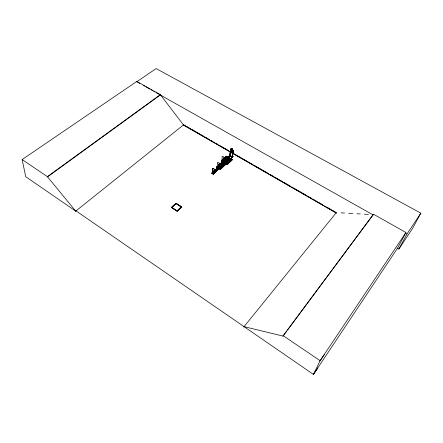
<?xml version="1.0" encoding="UTF-8"?>
<svg xmlns="http://www.w3.org/2000/svg" width="443" height="443" viewBox="0 0 443 443"><rect width="100%" height="100%" fill="white"/><g stroke="black" fill="none" stroke-linecap="round" stroke-linejoin="round"><path stroke-width="0.66" d="M75.764 211.161L25.711 176.663L22.15 159.558L136.826 81.429L160.322 94.664L183.468 124.937L336.143 212.812M171.424 207.54L175.998 203.243L181.658 206.97L177.111 211.178L171.424 207.54L175.998 203.243M171.712 207.523L176.032 203.453L181.375 206.981L177.078 210.962L171.712 207.523L176.032 203.453M212.535 172.737L212.734 169.569A1.152 0.692 47 0 1 212.884 168.434A1.152 0.692 47 0 1 214.196 169.204A1.152 0.692 47 0 1 214.047 170.334L213.415 173.318L212.49 172.776L212.695 169.608A1.152 0.692 47 0 1 212.839 168.478A1.152 0.692 47 0 1 214.152 169.243A1.152 0.692 47 0 1 214.008 170.372L213.454 173.279M177.078 210.962L181.386 206.853M177.111 211.178L181.669 206.837M223.903 162.609L223.693 161.983L224.219 161.49L223.754 162.376L224.906 163.035L225.481 162.21L225.526 162.681L224.224 162.011L224.523 158.81A1.13 0.703 47.1 0 1 224.695 157.68A1.13 0.703 47.1 0 1 225.991 158.422A1.13 0.703 47.1 0 1 225.825 159.546L225.138 162.531M226.34 163.245L226.65 160.045A1.13 0.709 46.9 0 1 226.822 158.915A1.13 0.709 46.9 0 1 228.123 159.663A1.13 0.709 46.9 0 1 227.951 160.787L227.253 163.772M213.365 174.138L211.865 173.213L212.49 172.244L212.551 172.632M212.596 172.305L212.003 173.152L213.172 173.833C213.62 173.18 212.9 174.271 212.994 173.861L218.261 168.822L212.884 173.861L218.36 168.766L218.637 168.977L213.36 174.138M212.49 172.244L212.435 172.654L213.819 173.462L213.764 172.991L213.72 173.318L212.468 172.676M212.513 172.632C211.909 173.363 213.233 174.132 212.939 172.881M216.705 167.205L217.297 166.23L216.821 167.127L217.978 167.797C217.923 167.825 219.241 167.747 220.082 166.297M217.242 166.64L217.297 166.23M217.192 167.343L217.33 166.607L217.751 166.85L217.657 167.543L217.751 166.85L217.43 166.789L217.834 166.579L217.375 166.933M213.155 174.021L218.609 168.966L217.258 168.047L217.524 168.34M218.515 167.293L218.565 166.967L218.615 167.437L217.286 166.651M219.994 168.174L219.85 168.91L219.473 168.622L219.534 167.554L218.925 168.517L219.894 167.626M219.639 167.615L219.052 168.451L220.221 169.126L220.802 168.29L220.852 168.761L219.473 167.963M219.429 168.667L219.534 167.554M220.071 163.982L221.445 164.774M220.221 169.126L220.265 168.794L220.409 169.425L225.659 164.453L224.069 163.55L220.758 166.729M221.079 163.046L222.458 163.749M221.971 160.504L222.386 160.748L222.242 161.479L221.871 161.197L221.926 160.144L221.339 161.053L222.253 160.216M222.032 160.205L221.456 161.03L222.607 161.689C222.591 161.462 223.372 162.271 224.202 160.665M221.827 161.241L221.926 160.144M221.428 164.846C223.709 163.533 223.726 162.304 222.142 162.426M223.139 161.197L223.183 160.87L223.233 161.341L221.865 160.56M224.219 161.49L224.119 162.587L224.33 161.551M220.824 166.712L224.202 163.434L225.57 164.22L220.321 169.32M224.219 161.894L224.684 162.094L224.584 162.78M225.432 162.542L225.481 162.21M226.395 156.966L221.661 161.352L226.844 156.529L226.517 156.141L227.957 157.143L225.603 159.347M226.235 163.821L226.439 162.786L225.808 163.223L226.096 163.943L231.152 158.921L226.102 163.943M225.864 163.611L226.439 162.786M226.334 162.725L226.273 163.135L227.641 163.921L227.597 163.45L227.547 163.777M227.021 164.275L227.071 163.949L227.209 164.574L232.348 159.69L230.77 158.799L227.702 162.022M230.393 154.79L228.66 156.512M228.311 159.984L227.403 159.463M227.348 161.025L230.161 158.24L228.798 157.464L225.122 161.23M231.6 149.186L231.119 149.258L230.886 150.736L231.235 151.622L232.071 152.104L232.614 151.727L232.852 150.255L232.442 149.728L232.625 148.909L231.728 148.394L231.606 149.252L230.969 148.859L233.328 150.515L232.259 157.343L229.579 155.809L230.665 148.959L230.991 148.837L230.665 148.959M232.287 157.226L229.646 155.748L229.906 155.631M229.823 155.947L230.631 149.374M229.851 155.964L230.881 149.518M228.638 156.639L230.548 154.751L228.627 156.595M230.022 159.585L231.401 160.283M230.371 159.258L231.75 159.951M231.982 157.005L229.945 155.737M229.928 155.659L232.365 157.038L232.104 156.888M232.342 159.696L231.988 159.386L226.727 164.298L227.015 164.475L232.265 159.463L230.903 158.688L227.619 161.922M231.346 158.195L233.267 156.307L231.39 158.201M231.988 157.193L233.068 150.758L231.96 157.165M233.35 150.498L232.232 157.343M229.889 155.731L229.59 155.559M218.255 167.249L218.87 164.303A1.141 0.698 47.1 0 0 219.025 163.174A1.141 0.698 47.1 0 0 217.723 162.42A1.141 0.698 47.1 0 0 217.568 163.55L217.303 166.756L218.216 167.288L218.87 164.303M221.123 165.627L220.453 168.611L219.534 168.08L219.817 164.874A1.141 0.703 46.9 0 1 219.972 163.744A1.141 0.703 46.9 0 1 221.284 164.503A1.141 0.703 46.9 0 1 221.123 165.627L221.079 165.665M223.51 158.201L222.84 161.191L221.932 160.671L222.22 157.464A1.124 0.703 47.2 0 1 222.38 156.335A1.124 0.703 47.2 0 1 223.676 157.071A1.124 0.703 47.2 0 1 223.51 158.201L223.471 158.24M212.834 172.748L212.762 172.98M212.756 173.03L212.928 172.582L212.878 172.859M229.136 160.887L229.264 161.269M223.084 165.975L222.956 165.588M219.972 168.113L219.811 168.323M222.353 160.471L222.153 160.621M224.579 162.155C224.8 161.285 224.773 162.437 224.363 162.005M224.296 162.072L224.656 161.795M226.877 163.218L226.406 163.329L226.7 163.395M244.071 326.646L282.983 336.076L373.51 214.229L405.943 232.486L320.117 360.685L313.439 374.429L76.024 210.896L75.725 211.134L47.373 176.641L22.15 159.558M373.51 214.229L287.513 329.991M405.118 234.054L397.714 247.908L313.439 374.429L317.852 367.917M397.072 248.041L398.872 249.077L406.967 233.998L420.85 213.161L156.152 68.571L136.826 81.745L139.838 83.445M420.85 213.161L412.61 228.355L398.872 249.077M219.8 168.002L219.905 168.19M219.662 168.312L220.016 167.875M217.812 166.657L217.613 166.895L217.651 166.551M222.325 160.731L222.176 160.615M224.363 162.033L224.573 161.85M224.485 161.994L224.706 161.8L224.512 162.221M226.705 163.068L226.672 163.389L226.899 163.185M319.924 361.095L324.442 354.455M233.012 152.619L232.553 153.25L230.465 152.043L230.316 151.096M282.983 336.076L286.687 331.098M243.811 326.967L336.326 212.585M227.026 164.475L232.138 159.574M232.315 159.679L227.176 164.558M224.911 164.752L219.933 169.154L225.354 164.287M220.226 169.326L225.57 164.22M227.42 162.515L231.163 158.971M226.068 163.932L231.24 159.076M226.727 164.298L231.982 159.43M231.999 159.441L226.91 164.408L232.049 159.53M232.265 159.463L226.999 164.458L225.62 163.666L226.683 162.808M219.889 167.57L218.82 168.517L219.772 167.615M227.923 159.989L230.061 158.378M218.637 168.849L213.277 174.033M220.852 166.729L224.086 163.572M228.018 159.989L229.878 158.206M219.019 168.633L219.983 167.725M220.935 166.828L223.804 164.12M226.7 161.413L224.618 163.068L226.489 161.291M228.101 160.089L229.978 158.323M220.193 169.298L218.936 168.467L219.113 168.683L224.529 163.821M226.406 161.856L224.883 163.223L230.161 158.24M224.075 164.275L219.097 168.683M226.467 161.994L225.061 163.317L226.5 162.005M227.403 161.108L230.15 158.317L228.666 157.581L223.516 162.443L225.094 163.334M227.431 161.125L230.238 158.472M227.912 160.826L227.951 160.787A1.13 0.709 46.9 0 0 228.084 159.696A1.13 0.709 46.9 0 0 226.783 158.954A1.13 0.709 46.9 0 0 226.611 160.084M219.933 169.154L224.695 164.63M225.653 163.694L226.678 162.753M227.525 161.922L230.903 158.688M227.674 162.005L230.964 158.921M213.842 171.397L217.258 168.185L213.437 171.956M220.077 165.571C216.815 167.648 217.203 169.436 219.994 166.197M221.068 164.696L222.469 163.323M217.79 167.825L220.177 165.577M221.162 164.696L223.145 162.996M223.543 162.459L228.798 157.464M213.526 172.011L217.519 168.285L213.216 172.571L217.607 168.445M219.783 166.131L217.812 167.842M221.218 164.779L222.652 163.434M217.519 168.285L212.241 173.49L211.765 173.207L212.867 172.31L211.865 173.213M216.821 167.127L217.358 166.623L216.577 167.183L218.078 167.941L219.817 166.142M221.306 164.835L223.344 162.919M217.989 168.002L219.988 166.142M221.334 164.851L223.333 162.996L221.511 164.951M225.188 161.269L229.053 157.697L225.387 161.385M225.216 161.285L229.053 157.697M224.374 162.238L224.684 162.094M225.36 161.368L229.136 157.852M218.814 168.506L219.767 167.604M220.725 166.701L224.202 163.434M213.077 173.977L218.449 168.927L213.005 173.877M227.896 159.978L229.884 158.168M224.878 159.635L222.32 161.723L224.662 159.513M225.603 158.633L227.602 156.839L225.808 158.755M218.499 165.4L221.976 162.132M224.784 159.48L222.414 161.723M225.637 158.66L227.58 156.883M218.526 165.416L221.965 162.216L223.333 162.996M222.441 161.734L224.789 159.535M225.731 158.655L227.48 156.877M218.704 165.51L222.054 162.371M217.557 166.85L217.352 166.878M218.316 166.014L222.231 162.365L217.053 167.465L216.699 167.149M222.707 161.889L227.874 156.916L222.613 161.889L222.314 161.717M218.41 166.014L222.225 162.409M225.825 159.546L225.78 159.585A1.13 0.703 47.1 0 0 225.952 158.456A1.13 0.703 47.1 0 0 224.651 157.714A1.13 0.703 47.1 0 0 224.485 158.843M213.747 171.397L217.258 168.047M222.275 160.178L221.223 161.097L222.58 161.867M223.128 159.358L226.517 156.141M223.222 159.353L226.511 156.279M226.772 156.373L221.489 161.252L226.866 156.529M233.251 150.958L233.001 150.819M75.725 211.134L183.684 124.76L185.479 125.795M47.373 176.641L160.322 94.664M47.429 176.967L160.311 94.979L373.128 214.927M223.05 165.97L222.613 166.036M215.99 170.738L215.891 170.201M222.148 160.643L222.015 160.837M229.723 161.224L229.153 161.086M222.679 165.527L222.519 166.064M224.878 163.212L224.955 162.708M224.335 163.705L219.18 168.667M226.556 163.384L226.822 163.085M222.574 165.604L223.106 165.909L222.458 165.942M215.785 170.245L215.409 170.328L215.619 170.76M229.408 160.803L229.845 161.119M341.121 212.861L344.543 213.055M348.652 213.288L352.761 213.52M356.87 213.753L360.292 213.947M364.401 214.185L368.51 214.418M226.578 156.379L221.395 161.197M217.148 168.185L218.726 169.082M229.507 160.809L229.839 161.047M215.625 170.693L216.101 170.356M143.449 85.477L144.656 86.158M145.858 86.834L150.072 89.209M151.279 89.89L152.481 90.571M153.688 91.247L154.889 91.928M156.097 92.604L159.707 94.641M405.184 232.996L406.967 233.998M225.116 158.134L226.008 158.732L225.099 158.217M225.044 158.882L224.136 158.367L225.033 158.965M232.464 149.712L233.3 150.509M226.34 163.135L226.805 163.329L226.7 164.021L226.279 163.777M230.521 149.728L233.212 151.268M186.68 126.482L187.876 127.174M189.072 127.861L190.867 128.896M192.063 129.583L204.035 136.472M205.236 137.158L209.423 139.573M210.619 140.259L212.418 141.295M213.615 141.981L214.811 142.674M216.007 143.36L217.806 144.396M219.003 145.082L220.199 145.769M221.395 146.461L228.577 150.592M229.779 151.279L230.975 151.971M233.367 153.35L236.363 155.072M237.559 155.759L241.751 158.168M242.947 158.86L247.133 161.269M248.335 161.961L250.129 162.991M251.325 163.683L252.521 164.37M253.723 165.056L260.905 169.193M262.101 169.879L268.685 173.667M269.881 174.359L274.073 176.768M275.269 177.455L279.461 179.869M280.657 180.556L282.451 181.591M283.647 182.278L284.849 182.965M286.045 183.657L290.237 186.066M292.031 187.101L293.227 187.788M294.423 188.48L301.007 192.268M302.204 192.954L306.395 195.369M307.592 196.055L311.783 198.464M312.98 199.156L314.779 200.186M315.975 200.878L317.171 201.565M318.367 202.252L322.559 204.666M326.751 207.075L330.34 209.14M331.536 209.832L335.728 212.241M183.169 124.904L336.558 213.205M219.573 167.93L220.758 168.617M217.236 167.299L217.657 167.543M175.993 203.37L181.658 206.97M176.021 203.586L181.375 206.981M171.718 207.396L177.089 210.829M171.43 207.413L177.122 211.051M283.138 335.65L320.117 360.685M216.04 170.361L215.519 170.223L215.531 170.721M136.826 81.429L136.826 81.745M214.789 170.367L216.156 171.253L214.789 170.367M215.331 169.857L216.699 170.743L215.331 169.857M215.819 169.403L217.186 170.289L215.819 169.403M216.356 168.894L217.723 169.78L216.356 168.894M216.721 168.556L218.083 169.436L216.721 168.556M220.559 163.461L221.915 164.331L220.559 163.461M221.445 162.631L222.801 163.495L221.445 162.631M221.782 165.715L223.145 166.59L221.782 165.715M222.314 165.211L223.676 166.086L222.314 165.211M222.785 164.768L224.147 165.643L222.785 164.768M223.316 164.27L224.679 165.139L223.316 164.27M223.671 163.932L225.033 164.807L223.671 163.932M225.127 157.442L226.473 158.301L225.127 157.442M225.648 156.955L226.993 157.808L225.648 156.955M225.996 156.628L227.342 157.481L225.996 156.628M227.414 158.771L228.765 159.63L227.414 158.771M227.935 158.284L229.286 159.137L227.935 158.284M228.283 157.957L229.629 158.81L228.283 157.957M228.533 160.925L229.889 161.789L228.533 160.925M229.053 160.432L230.41 161.291L229.053 160.432M229.518 159.995L230.869 160.853L229.518 159.995M231.567 149.518L231.335 150.991L232.171 151.473L232.403 149.994L231.567 149.518M231.861 148.676L232.359 149.247L231.861 148.676M226.772 162.908L225.814 163.788L226.738 162.891"/></g></svg>
